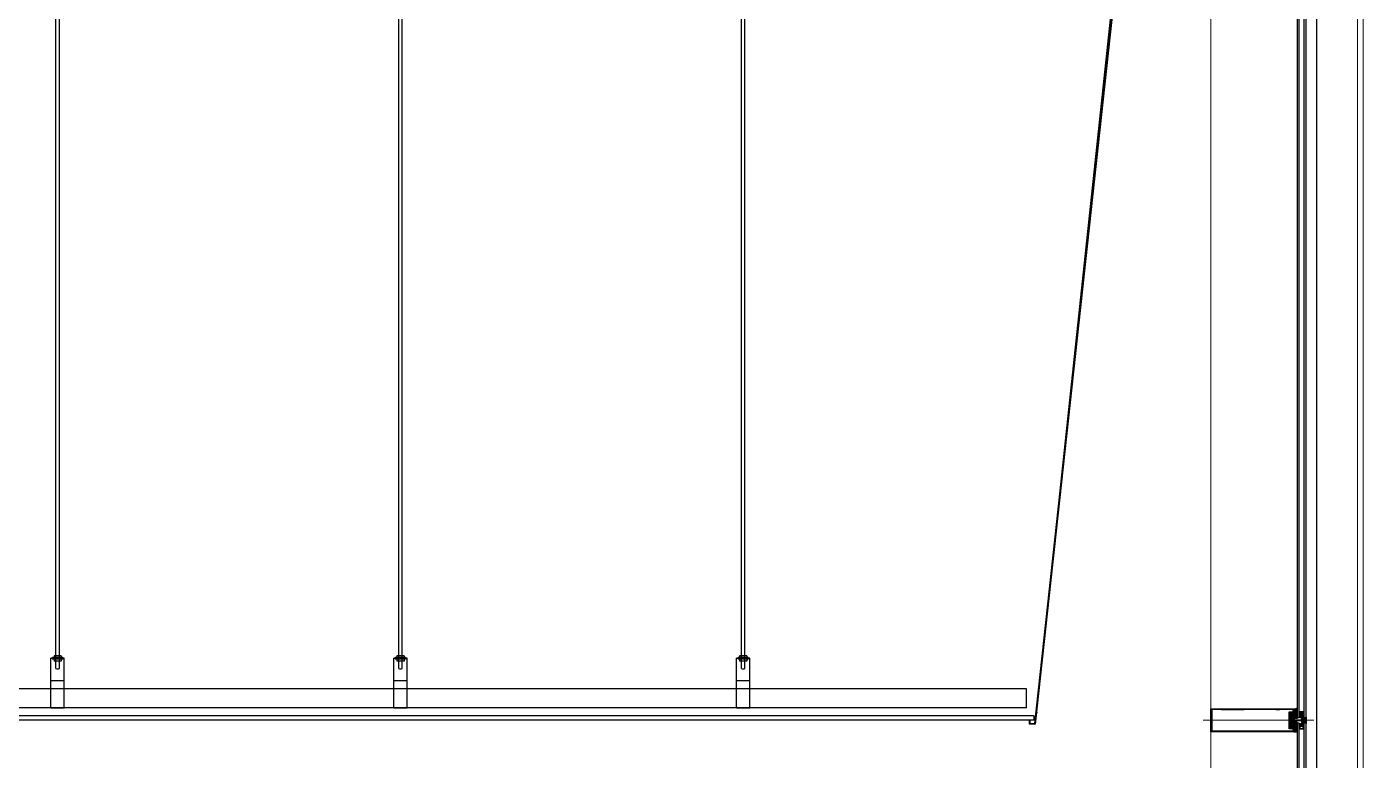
# Model space of a CAD drawing. Header units: millimetres. Extents: x 17311 to 801382, y -242618 to -104888.
# Drawn here: x 152559 to 156068, y -151743 to -149817 of the extents above; entities that cross this region are included whole.
import ezdxf

# ---------------------------------------------------------------- set-up
doc = ezdxf.new("R2010")
doc.units = ezdxf.units.MM
doc.header["$LTSCALE"] = 250
for name, color, linetype in [('A-ALU', 4, 'Continuous'), ('A-CEIL', 8, 'Continuous'), ('A-CEIL_EL', 8, 'Continuous'), ('A-ELE-8', 8, 'Continuous'), ('A-WIN', 4, 'Continuous'), ('B-AR', 7, 'Continuous'), ('GLASS', 7, 'Continuous'), ('polyamide', 6, 'Continuous'), ('SEALANT', 252, 'Continuous'), ('W250', 7, 'Continuous')]:
    doc.layers.add(name, color=color, linetype=linetype)
doc.layers.add('A-WIN-ELE', color=8, linetype='Continuous', lineweight=9)
doc.layers.add('CEN', color=1, linetype='Continuous', lineweight=9)
pattern_1 = [(90, (81579.6663, 89232.96467), (-0.15875, 0.079375), [0, -0.15875])]
pattern_2 = [(225, (58237.0189, -22344.7967), (1.122532015, -1.122532015), []), (315, (58237.0189, -22344.7967), (1.122532015, 1.122532015), [])]
pattern_3 = [(270, (-24016.0779, 66483.7451), (1.5875, -1.5875), [1.5875, -1.5875])]
pattern_4 = [(315, (-462.3626, 2021.3178), (0.8838835, 0.8838835), []), (45, (-462.3626, 2021.3178), (-0.8838835, 0.8838835), [])]
pattern_5 = [(248.1986, (-173432.0886, -82748.5761), (0.464238432, -0.5222680618), [0, -0.625])]

# ---------------------------------------------------------------- blocks, each defined once
blk = doc.blocks.new('커튼월 히든바')
at = {"layer": 'GLASS', "transparency": 33554687}
h = blk.add_hatch(dxfattribs=at)
h.set_pattern_fill('ANSI37', color=253, scale=10, angle=90, style=0)
h.set_pattern_definition(pattern_4)
h.paths.add_polyline_path([(-182, 8.5, 0.198912), (-181.7, 7.8, 0.112366), (-194.3, 7.8, 0.198912), (-194, 8.5), (-194, 15.5), (-193, 15.5), (-193, 16.2, 0.414214), (-192.3, 15.5), (-183.8, 15.5, 0.414035), (-183.1, 16.2), (-183.1, 15.5), (-182, 15.5)])
h = blk.add_hatch(dxfattribs=at)
h.set_pattern_fill('ANSI37', color=253, scale=10, angle=270, style=0)
h.set_pattern_definition(pattern_4)
h.paths.add_polyline_path([(-182, -8.5, -0.198912), (-181.7, -7.8, -0.112366), (-194.3, -7.8, -0.198912), (-194, -8.5), (-194, -15.5), (-193, -15.5), (-193, -16.2, -0.414214), (-192.3, -15.5), (-183.8, -15.5, -0.414035), (-183.1, -16.2), (-183.1, -15.5), (-182, -15.5)])
at = {"layer": 'SEALANT', "transparency": 33554687}
h = blk.add_hatch(dxfattribs=at)
h.set_pattern_fill('DOTS', color=253, scale=0.5)
h.set_pattern_definition([(360, (-73304.1348, 247739.18495), (0.396875, 0.79375), [0, -0.79375])])
edge = h.paths.add_edge_path()
edge.add_line((-190.8, -8.2), (-191.2, -8.2))
edge.add_arc((-186, 40.5), 49, 263.9321, 271.3061)
edge.add_line((-184.9, -8.5), (-185.3, -8.5))
edge.add_line((-185.3, -8.5), (-185.8, -8.4))
edge.add_line((-185.8, -8.4), (-186.2, -8.3))
edge.add_line((-186.2, -8.3), (-186.7, -8.2))
edge.add_line((-186.7, -8.2), (-187.1, -8.1))
edge.add_line((-187.1, -8.1), (-187.6, -8))
edge.add_line((-187.6, -8), (-188, -7.9))
edge.add_line((-188, -7.9), (-188.4, -7.7))
edge.add_line((-188.4, -7.7), (-188.8, -7.5))
edge.add_line((-188.8, -7.5), (-189.1, -7.4))
edge.add_line((-189.1, -7.4), (-189.6, -7.7))
edge.add_line((-189.6, -7.7), (-190.2, -8))
edge.add_line((-190.2, -8), (-190.8, -8.2))
edge = h.paths.add_edge_path()
edge.add_line((-191.2, 8.2), (-190.8, 8.2))
edge.add_line((-190.8, 8.2), (-190.2, 8))
edge.add_line((-190.2, 8), (-189.6, 7.7))
edge.add_line((-189.6, 7.7), (-189.1, 7.4))
edge.add_line((-189.1, 7.4), (-188.8, 7.5))
edge.add_line((-188.8, 7.5), (-188.4, 7.7))
edge.add_line((-188.4, 7.7), (-188, 7.9))
edge.add_line((-188, 7.9), (-187.6, 8))
edge.add_line((-187.6, 8), (-187.1, 8.1))
edge.add_line((-187.1, 8.1), (-186.7, 8.2))
edge.add_line((-186.7, 8.2), (-186.2, 8.3))
edge.add_line((-186.2, 8.3), (-185.8, 8.4))
edge.add_line((-185.8, 8.4), (-185.3, 8.5))
edge.add_line((-185.3, 8.5), (-184.9, 8.5))
edge.add_arc((-186, -40.5), 49, 88.6939, 96.0686)
edge = h.paths.add_edge_path()
edge.add_line((-192.6, 8), (-192.4, 8.1))
edge.add_arc((-186, -40.5), 49, 97.4949, 99.7473)
edge.add_line((-194.3, 7.8), (-195, 7.5))
edge.add_line((-195, 7.5), (-199, 7.5))
edge.add_arc((-199, 8.5), 1, 190.5973, 270, ccw=False)
edge.add_arc((-290.7, 0), 91, -5.2405, 5.2405, ccw=False)
edge.add_arc((-199, -8.5), 1, 90, 169.4027, ccw=False)
edge.add_line((-199, -7.5), (-195, -7.5))
edge.add_line((-195, -7.5), (-194.3, -7.8))
edge.add_arc((-186, 40.5), 49, 260.2527, 262.5043)
edge.add_line((-192.4, -8.1), (-192.6, -8))
edge.add_line((-192.6, -8), (-193.2, -7.7))
edge.add_line((-193.2, -7.7), (-193.7, -7.4))
edge.add_line((-193.7, -7.4), (-194.1, -6.9))
edge.add_line((-194.1, -6.9), (-194.4, -6.4))
edge.add_line((-194.4, -6.4), (-194.6, -5.8))
edge.add_line((-194.6, -5.8), (-194.8, -5.2))
edge.add_line((-194.8, -5.2), (-194.8, -4.6))
edge.add_line((-194.8, -4.6), (-194.6, -3.9))
edge.add_line((-194.6, -3.9), (-194.4, -3.4))
edge.add_line((-194.4, -3.4), (-194.1, -2.8))
edge.add_line((-194.1, -2.8), (-193.7, -2.4))
edge.add_line((-193.7, -2.4), (-193.6, -2.3))
edge.add_line((-193.6, -2.3), (-193.7, -2))
edge.add_line((-193.7, -2), (-193.8, -1.6))
edge.add_line((-193.8, -1.6), (-193.9, -1.2))
edge.add_line((-193.9, -1.2), (-193.9, -0.8))
edge.add_line((-193.9, -0.8), (-194, -0.4))
edge.add_line((-194, -0.4), (-194, 0))
edge.add_line((-194, 0), (-194, 0.4))
edge.add_line((-194, 0.4), (-193.9, 0.8))
edge.add_line((-193.9, 0.8), (-193.9, 1.2))
edge.add_line((-193.9, 1.2), (-193.8, 1.6))
edge.add_line((-193.8, 1.6), (-193.7, 2))
edge.add_line((-193.7, 2), (-193.6, 2.3))
edge.add_line((-193.6, 2.3), (-193.7, 2.4))
edge.add_line((-193.7, 2.4), (-194.1, 2.8))
edge.add_line((-194.1, 2.8), (-194.4, 3.4))
edge.add_line((-194.4, 3.4), (-194.6, 3.9))
edge.add_line((-194.6, 3.9), (-194.8, 4.6))
edge.add_line((-194.8, 4.6), (-194.8, 5.2))
edge.add_line((-194.8, 5.2), (-194.6, 5.8))
edge.add_line((-194.6, 5.8), (-194.4, 6.4))
edge.add_line((-194.4, 6.4), (-194.1, 6.9))
edge.add_line((-194.1, 6.9), (-193.7, 7.4))
edge.add_line((-193.7, 7.4), (-193.2, 7.7))
edge.add_line((-193.2, 7.7), (-192.6, 8))
at = {"layer": 'SEALANT'}
h = blk.add_hatch(dxfattribs=at)
h.set_pattern_fill('DOTS', color=8, scale=10, angle=248.1986)
h.set_pattern_definition(pattern_5)
edge = h.paths.add_edge_path()
edge.add_ellipse((-191.4, 4.9), major_axis=(0, 3.37), ratio=1, start_angle=0, end_angle=360, ccw=False)
at = {"layer": 'SEALANT', "transparency": 33554687}
h = blk.add_hatch(dxfattribs=at)
h.set_pattern_fill('ANSI37', color=253, scale=0.5)
h.set_pattern_definition(pattern_2)
h.paths.add_polyline_path([(-168, 14.5), (-176, 14.5), (-176, 31, 0.032752), (-168, 30)])
at = {"layer": 'SEALANT'}
h = blk.add_hatch(dxfattribs=at)
h.set_pattern_fill('DASH', color=253, scale=0.5, angle=90, style=0)
h.set_pattern_definition(pattern_3)
h.paths.add_polyline_path([(-168, 14.5), (-176, 14.5), (-176, 4.5), (-168, 4.5)])
at = {"layer": 'SEALANT', "transparency": 33554687}
h = blk.add_hatch(dxfattribs=at)
h.set_pattern_fill('DOTS', color=253, scale=0.1, angle=90)
h.set_pattern_definition(pattern_1)
h.paths.add_polyline_path([(-167.9, 2.7), (-166.1, 2.7), (-166.1, 2.9), (-166.1, 3.8), (-166.1, 4.5), (-167.5, 4.5, -0.362029), (-168, 4.9, -0.057613), (-168.3, 2.5), (-168.1, 2.7, -0.198912)])
at = {"layer": 'SEALANT'}
h = blk.add_hatch(dxfattribs=at)
h.set_pattern_fill('DOTS', color=8, scale=10, angle=248.1986)
h.set_pattern_definition(pattern_5)
edge = h.paths.add_edge_path()
edge.add_ellipse((-191.4, -4.9), major_axis=(0, -3.37), ratio=1, start_angle=0, end_angle=360)
h = blk.add_hatch(dxfattribs=at)
h.set_pattern_fill('DASH', color=253, scale=0.5, angle=270, style=0)
h.set_pattern_definition(pattern_3)
h.paths.add_polyline_path([(-168, -14.5), (-176, -14.5), (-176, -4.5), (-168, -4.5)])
at = {"layer": 'SEALANT', "transparency": 33554687}
h = blk.add_hatch(dxfattribs=at)
h.set_pattern_fill('ANSI37', color=253, scale=0.5)
h.set_pattern_definition(pattern_2)
h.paths.add_polyline_path([(-168, -14.5), (-176, -14.5), (-176, -31, -0.032752), (-168, -30)])
h = blk.add_hatch(dxfattribs=at)
h.set_pattern_fill('DOTS', color=253, scale=0.1, angle=270)
h.set_pattern_definition(pattern_1)
h.paths.add_polyline_path([(-167.9, -2.7), (-166.1, -2.7), (-166.1, -3), (-166.1, -3.8), (-166.1, -4.5), (-167.5, -4.5, 0.362029), (-168, -4.9, 0.057613), (-168.3, -2.5), (-168.1, -2.7, 0.198912)])
at = {"layer": 'B-AR'}
for points in [[(-163.6, -2.7, -0.414214), (-162.6, -3.7), (-162.6, -4.6, 0.298217), (-162.9, -5.1, 0.298217), (-162.6, -5.5), (-162.6, -16.3, 0.298217), (-162.9, -16.8, 0.414214), (-162.4, -17.3), (-160.4, -17.3, 0.414214), (-159.9, -16.8, 0.236068), (-160.1, -16.4), (-160.1, -0.4, 0.236068), (-159.9, 0, 0.236068), (-160.1, 0.4), (-160.1, 16.4, 0.236068), (-159.9, 16.8, 0.414214), (-160.4, 17.3), (-162.4, 17.3, 0.414214), (-162.9, 16.8, 0.298217), (-162.6, 16.3), (-162.6, 5.5, 0.298217), (-162.9, 5.1, 0.298217), (-162.6, 4.6), (-162.6, 3.7, -0.414214), (-163.6, 2.7), (-167.9, 2.7, 0.198912), (-168.1, 2.7), (-169, 1.8, -0.198911), (-169.7, 1.5), (-195.8, 1.5, 0.414214), (-197.3, 0, 0.414214), (-195.8, -1.5), (-169.7, -1.5, -0.198912), (-169, -1.8), (-168.3, -2.5, 0.198912), (-167.6, -2.7)], [(-165.3, 19, -0.414214), (-164.3, 20), (-158, 20, -0.414214), (-157.5, 19.5), (-157.5, -19.5, -0.414214), (-158, -20), (-164.3, -20, -0.414214), (-165.3, -19), (-165.3, -4.7, 0.414214), (-165.5, -4.5), (-167.5, -4.5, 0.414214), (-168, -5), (-168, -30), (50, -30), (50, 30), (-168, 30), (-168, 5, 0.414214), (-167.5, 4.5), (-165.5, 4.5, 0.414214), (-165.3, 4.7)], [(-130.6, -28), (-165.2, -28, -0.414214), (-165.7, -27.5), (-165.7, -22.7, -0.414214), (-165.2, -22.2), (-155.8, -22.2, 0.414214), (-155.3, -21.7), (-155.3, 21.7, 0.414214), (-155.8, 22.2), (-165.2, 22.2, -0.414214), (-165.7, 22.7), (-165.7, 27.5, -0.414214), (-165.2, 28), (-130.6, 28), (-130.1, 27.5), (-120.9, 27.5), (-120.4, 28), (-37.6, 28), (-37.1, 27.5), (22.1, 27.5), (22.6, 28), (47, 28, -0.414214), (47.5, 27.5), (47.5, -27.5, -0.414214), (47, -28), (22.6, -28), (22.1, -27.5), (-37.1, -27.5), (-37.6, -28), (-120.4, -28), (-120.9, -27.5), (-130.1, -27.5)]]:
    blk.add_lwpolyline(points, format="xyb", close=True, dxfattribs=at)
at = {"layer": 'CEN', "ltscale": 0.005}
blk.add_line((70, 0, 0), (-220, 0), dxfattribs=at)
at = {"layer": 'GLASS', "color": 1, "linetype": 'Continuous'}
for p, q in [((-193.3, 15.5, 0), (-193.3, 22.5, 0)), ((-182.8, 15.5, 0), (-182.8, 22.5, 0)), ((-193.3, -15.5, 0), (-193.3, -22.5, 0)), ((-182.8, -15.5, 0), (-182.8, -22.5, 0))]:
    blk.add_line(p, q, dxfattribs=at)
at = {"layer": 'GLASS', "color": 1, "linetype": 'Continuous', "elevation": 0}
for points in [[(-182, 8.5, 0.198912), (-181.7, 7.8, 0.112366), (-194.3, 7.8, 0.198912), (-194, 8.5), (-194, 15.5), (-193, 15.5), (-193, 16.2, 0.414214), (-192.3, 15.5), (-183.8, 15.5, 0.414035), (-183.1, 16.2), (-183.1, 15.5), (-182, 15.5)], [(-182, -8.5, -0.198912), (-181.7, -7.8, -0.112366), (-194.3, -7.8, -0.198912), (-194, -8.5), (-194, -15.5), (-193, -15.5), (-193, -16.2, -0.414214), (-192.3, -15.5), (-183.8, -15.5, -0.414035), (-183.1, -16.2), (-183.1, -15.5), (-182, -15.5)]]:
    blk.add_lwpolyline(points, format="xyb", close=True, dxfattribs=at)
for points in [[(-193, 15.5), (-193, 22.5), (-194, 22.5), (-194, 15.5)], [(-183.1, 15.5), (-183.1, 22.5), (-182, 22.5), (-182, 15.5)], [(-193, -15.5), (-193, -22.5), (-194, -22.5), (-194, -15.5)], [(-183.1, -15.5), (-183.1, -22.5), (-182, -22.5), (-182, -15.5)]]:
    blk.add_lwpolyline(points, close=True, dxfattribs=at)
for points in [[(-183.1, 16.2, -0.414214), (-183.8, 15.5), (-192.3, 15.5, -0.414214), (-193, 16.2), (-193, 22, -0.414214), (-192.5, 22.5), (-188.5, 22.5), (-188, 22), (-187.5, 22.5), (-183.6, 22.5, -0.414214), (-183.1, 22), (-183.1, 16.2)], [(-183.6, 16.2), (-183.6, 21.8, 0.414214), (-183.8, 22), (-192.3, 22, 0.414214), (-192.5, 21.8), (-192.5, 16.2, 0.414214), (-192.3, 16), (-183.8, 16, 0.414214), (-183.6, 16.2)], [(-183.1, -16.2, 0.414214), (-183.8, -15.5), (-192.3, -15.5, 0.414214), (-193, -16.2), (-193, -22, 0.414214), (-192.5, -22.5), (-188.5, -22.5), (-188, -22), (-187.5, -22.5), (-183.6, -22.5, 0.414214), (-183.1, -22), (-183.1, -16.2)], [(-183.6, -16.2), (-183.6, -21.8, -0.414214), (-183.8, -22), (-192.3, -22, -0.414214), (-192.5, -21.8), (-192.5, -16.2, -0.414214), (-192.3, -16), (-183.8, -16, -0.414214), (-183.6, -16.2)]]:
    blk.add_lwpolyline(points, format="xyb", dxfattribs=at)
at = {"layer": 'GLASS', "color": 8, "linetype": 'Continuous'}
for centre in [(-191.6, 21.2, 0), (-191.6, 19.7, 0), (-191.6, 18.2, 0), (-191.6, 16.7, 0), (-190.3, 21.2, 0), (-190.3, 19.7, 0), (-190.3, 18.2, 0), (-190.3, 16.7, 0), (-188.8, 21.2, 0), (-188.8, 19.7, 0), (-188.8, 18.2, 0), (-188.8, 16.7, 0), (-187.3, 21.2, 0), (-187.3, 19.7, 0), (-187.3, 18.2, 0), (-187.3, 16.7, 0), (-185.8, 21.2, 0), (-185.8, 19.7, 0), (-185.8, 18.2, 0), (-185.8, 16.7, 0), (-184.3, 21.2, 0), (-184.3, 19.7, 0), (-184.3, 18.2, 0), (-184.3, 16.7, 0)]:
    blk.add_circle(centre, 0.65, dxfattribs=at)
at = {"layer": 'polyamide', "color": 5}
blk.add_lwpolyline([(-159.7, -17.9), (-159.7, 0), (-159.7, -17.9), (-163.1, -17.9), (-163.1, -3.5), (-163.6, -3), (-166.1, -3), (-166.1, -3.8), (-165.6, -4.3), (-165.1, -4.3), (-165.1, -6.4), (-164.8, -6.7), (-164.8, -17), (-165.1, -17), (-165.1, -19), (-164.6, -19.5), (-158.2, -19.5), (-157.7, -19), (-157.7, -17), (-158, -17), (-158, -6.5), (-157.7, -6.5), (-157.7, -2), (-158, -2), (-158, 2), (-157.7, 2), (-157.7, 6.5), (-158, 6.5), (-158, 17), (-157.7, 17), (-157.7, 19), (-158.2, 19.5), (-164.6, 19.5), (-165.1, 19), (-165.1, 17), (-164.8, 17), (-164.8, 6.7), (-165.1, 6.4), (-165.1, 4.3), (-165.6, 4.3), (-166.1, 3.8), (-166.1, 2.9), (-163.6, 2.9), (-163.1, 3.4), (-163.1, 17.8), (-159.7, 17.8), (-159.7, 0)], dxfattribs=at)
at = {"layer": 'SEALANT', "color": 4, "elevation": 0}
blk.add_lwpolyline([(-200, 8.5, -0.046781), (-200, -8.5)], format="xyb", dxfattribs=at)
at = {"layer": 'SEALANT', "color": 4}
for points in [[(-168, 30, -0.032752), (-176, 31)], [(-168, -30, 0.032752), (-176, -31)]]:
    blk.add_lwpolyline(points, format="xyb", dxfattribs=at)
for points in [[(-168, 14.5), (-176, 14.5), (-176, 4.5), (-168, 4.5)], [(-168, -14.5), (-176, -14.5), (-176, -4.5), (-168, -4.5)]]:
    blk.add_lwpolyline(points, close=True, dxfattribs=at)
at = {"layer": 'SEALANT', "color": 8}
for centre, start, end in [((-179.4, 5.1), 346.7784, 359.2245), ((-179.4, -5.1), 0.7755, 13.2216)]:
    blk.add_arc(centre, 11.4, start, end, dxfattribs=at)
at = {"layer": 'SEALANT', "color": 4, "extrusion": (0, 0, -1)}
blk.add_ellipse((-191.4, 4.9, 0), major_axis=(0, 3.37), ratio=1, dxfattribs=at)
at = {"layer": 'SEALANT', "color": 4}
blk.add_ellipse((-191.4, -4.9, 0), major_axis=(0, -3.37), ratio=1, dxfattribs=at)
blk = doc.blocks.new('A$C1b60ea68')
at = {"layer": 'A-ELE-8', "color": 251}
blk.add_line((-2750, 47150), (-2750, 600), dxfattribs=at)

msp = doc.modelspace()

# ---------------------------------------------------------------- linework, layer by layer
at = {"layer": 'A-ALU'}
msp.add_line((155191.8, -151638.1, 0), (155191.8, -151648.1, 0), dxfattribs=at)
at = {"layer": 'A-ALU', "elevation": 0}
msp.add_lwpolyline([(155191.8, -151638.1), (155193, -151638.1), (155193, -151646.9), (155205.7, -151646.9), (155407.2, -149798.1), (155407.2, -149576.9), (155609.6, -149576.9), (155609.6, -149766.9), (155657.2, -149766.9), (155657.2, -149756.9), (155668.4, -149756.9), (155668.4, -149758.1), (155658.4, -149758.1), (155658.4, -149768.1), (155608.4, -149768.1), (155608.4, -149578.1), (155408.4, -149578.1), (155408.4, -149798.1), (155206.8, -151648.1), (155191.8, -151648.1)], close=True, dxfattribs=at)
at = {"layer": 'A-CEIL'}
for p, q in [((155204.2, -151626.1, 0), (134818.4, -151626.1, 0)), ((155204.2, -151638.1, 0), (134825.3, -151638.1, 0)), ((155204.2, -151638.1, 0), (155204.2, -151626.1, 0))]:
    msp.add_line(p, q, dxfattribs=at)
at = {"layer": 'A-CEIL', "elevation": 0}
msp.add_lwpolyline([(155656.2, -149766.9), (155656.2, -149763.9), (155612.6, -149763.9), (155612.6, -149573.9), (155404.2, -149573.9), (155404.2, -149797.9), (155209.6, -151617.5), (155212.6, -151617.8)], dxfattribs=at)
at = {"layer": 'A-CEIL_EL'}
for p, q in [((152635.6, -151502.3, 0), (152635.6, -148138.1, 0)), ((152644.6, -151502.3, 0), (152644.6, -148138.1, 0)), ((153535.6, -151502.3, 0), (153535.6, -148138.1, 0)), ((153544.6, -151502.3, 0), (153544.6, -148138.1, 0)), ((154435.6, -151502.3, 0), (154435.6, -148138.1, 0)), ((154444.6, -151502.3, 0), (154444.6, -148138.1, 0)), ((152622.6, -151606.3, 0), (152622.6, -151475.1, 0)), ((152657.6, -151475.1, 0), (152622.6, -151475.1, 0)), ((152657.6, -151476.3, 0), (152622.6, -151476.3, 0)), ((152653.6, -151473.6, 0), (152626.6, -151473.6, 0)), ((152626.6, -151473.6, 0), (152626.6, -151475.1, 0)), ((152626.6, -151476.3, 0), (152626.6, -151477.8, 0)), ((152653.6, -151477.8, 0), (152626.6, -151477.8, 0)), ((152649.6, -151468.6, 0), (152630.6, -151468.6, 0)), ((152630.6, -151468.6, 0), (152630.6, -151473.6, 0)), ((152630.6, -151477.8, 0), (152630.6, -151482.8, 0)), ((152649.6, -151482.8, 0), (152630.6, -151482.8, 0)), ((152635.6, -151502.3, 0), (152635.6, -151482.8, 0)), ((152644.6, -151502.3, 0), (152644.6, -151482.8, 0)), ((152649.6, -151468.6, 0), (152649.6, -151473.6, 0)), ((152649.6, -151477.8, 0), (152649.6, -151482.8, 0)), ((152653.6, -151473.6, 0), (152653.6, -151475.1, 0)), ((152653.6, -151476.3, 0), (152653.6, -151477.8, 0)), ((152657.6, -151606.3, 0), (152657.6, -151475.1, 0)), ((153522.6, -151606.3, 0), (153522.6, -151475.1, 0)), ((153557.6, -151475.1, 0), (153522.6, -151475.1, 0)), ((153557.6, -151476.3, 0), (153522.6, -151476.3, 0)), ((153553.6, -151473.6, 0), (153526.6, -151473.6, 0)), ((153526.6, -151473.6, 0), (153526.6, -151475.1, 0)), ((153526.6, -151476.3, 0), (153526.6, -151477.8, 0)), ((153553.6, -151477.8, 0), (153526.6, -151477.8, 0)), ((153549.6, -151468.6, 0), (153530.6, -151468.6, 0)), ((153530.6, -151468.6, 0), (153530.6, -151473.6, 0)), ((153530.6, -151477.8, 0), (153530.6, -151482.8, 0)), ((153549.6, -151482.8, 0), (153530.6, -151482.8, 0)), ((153535.6, -151502.3, 0), (153535.6, -151482.8, 0)), ((153544.6, -151502.3, 0), (153544.6, -151482.8, 0)), ((153549.6, -151468.6, 0), (153549.6, -151473.6, 0)), ((153549.6, -151477.8, 0), (153549.6, -151482.8, 0)), ((153553.6, -151473.6, 0), (153553.6, -151475.1, 0)), ((153553.6, -151476.3, 0), (153553.6, -151477.8, 0)), ((153557.6, -151606.3, 0), (153557.6, -151475.1, 0)), ((154422.6, -151606.3, 0), (154422.6, -151475.1, 0)), ((154457.6, -151475.1, 0), (154422.6, -151475.1, 0)), ((154457.6, -151476.3, 0), (154422.6, -151476.3, 0)), ((154453.6, -151473.6, 0), (154426.6, -151473.6, 0)), ((154426.6, -151473.6, 0), (154426.6, -151475.1, 0)), ((154426.6, -151476.3, 0), (154426.6, -151477.8, 0)), ((154453.6, -151477.8, 0), (154426.6, -151477.8, 0)), ((154449.6, -151468.6, 0), (154430.6, -151468.6, 0)), ((154430.6, -151468.6, 0), (154430.6, -151473.6, 0)), ((154430.6, -151477.8, 0), (154430.6, -151482.8, 0)), ((154449.6, -151482.8, 0), (154430.6, -151482.8, 0)), ((154435.6, -151502.3, 0), (154435.6, -151482.8, 0)), ((154444.6, -151502.3, 0), (154444.6, -151482.8, 0)), ((154449.6, -151468.6, 0), (154449.6, -151473.6, 0)), ((154449.6, -151477.8, 0), (154449.6, -151482.8, 0)), ((154453.6, -151473.6, 0), (154453.6, -151475.1, 0)), ((154453.6, -151476.3, 0), (154453.6, -151477.8, 0)), ((154457.6, -151606.3, 0), (154457.6, -151475.1, 0)), ((152657.6, -151534.6, 0), (152622.6, -151534.6, 0)), ((153557.6, -151534.6, 0), (153522.6, -151534.6, 0)), ((154457.6, -151534.6, 0), (154422.6, -151534.6, 0)), ((155184.3, -151555.1, 0), (134885.8, -151555.1)), ((152657.6, -151555.1, 0), (152622.6, -151555.1, 0)), ((153557.6, -151555.1, 0), (153522.6, -151555.1, 0)), ((154457.6, -151555.1, 0), (154422.6, -151555.1, 0)), ((155184.3, -151605.1, 0), (155184.3, -151555.1, 0)), ((155184.3, -151605.1, 0), (134885.8, -151605.1)), ((152657.6, -151605.1, 0), (152622.6, -151605.1, 0)), ((152657.6, -151606.3, 0), (152622.6, -151606.3, 0)), ((153557.6, -151605.1, 0), (153522.6, -151605.1, 0)), ((153557.6, -151606.3, 0), (153522.6, -151606.3, 0)), ((154457.6, -151605.1, 0), (154422.6, -151605.1, 0)), ((154457.6, -151606.3, 0), (154422.6, -151606.3, 0))]:
    msp.add_line(p, q, dxfattribs=at)
for centre in [(152640.1, -151490.8, 0), (153540.1, -151490.8, 0), (154440.1, -151490.8, 0)]:
    msp.add_arc(centre, 12.4, 248.715, 291.285, dxfattribs=at)
at = {"layer": 'A-WIN', "elevation": 0}
for points in [[(155894.4, -151629.6, 0.414214), (155895.4, -151630.6), (155899.4, -151630.6, 0.414214), (155900.4, -151629.6), (155900.4, -149746.6, 0.414214), (155899.4, -149745.6), (155895.4, -149745.6, 0.414214), (155894.4, -149746.6)], [(155912.4, -151629.6, 0.414214), (155913.4, -151630.6), (155917.4, -151630.6, 0.414214), (155918.4, -151629.6), (155918.4, -149746.6, 0.414214), (155917.4, -149745.6), (155913.4, -149745.6, 0.414214), (155912.4, -149746.6)], [(155894.4, -155229.6, 0.414214), (155895.4, -155230.6), (155899.4, -155230.6, 0.414214), (155900.4, -155229.6), (155900.4, -151646.6, 0.414214), (155899.4, -151645.6), (155895.4, -151645.6, 0.414214), (155894.4, -151646.6)], [(155912.4, -155229.6, 0.414214), (155913.4, -155230.6), (155917.4, -155230.6, 0.414214), (155918.4, -155229.6), (155918.4, -151646.6, 0.414214), (155917.4, -151645.6), (155913.4, -151645.6, 0.414214), (155912.4, -151646.6)]]:
    msp.add_lwpolyline(points, format="xyb", close=True, dxfattribs=at)
at = {"layer": 'A-WIN-ELE'}
msp.add_line((156053.4, -139908.1), (156053.4, -153238.1), dxfattribs=at)
at = {"layer": 'A-WIN-ELE', "elevation": 0}
msp.add_lwpolyline([(155918.4, -153238.1), (156068.4, -153238.1), (156068.4, -139908.1), (155918.4, -139908.1)], close=True, dxfattribs=at)
msp.add_lwpolyline([(155668.4, -155208.1), (155668.4, -139930.6)], dxfattribs=at)

# ---------------------------------------------------------------- block references
msp.add_blockref('A$C1b60ea68', (158695.3, -155238.1))
at = {"layer": 'W250', "xscale": -1}
msp.add_blockref('커튼월 히든바', (155718.4, -151638.1), dxfattribs=at)

doc.saveas('drawing.dxf')
